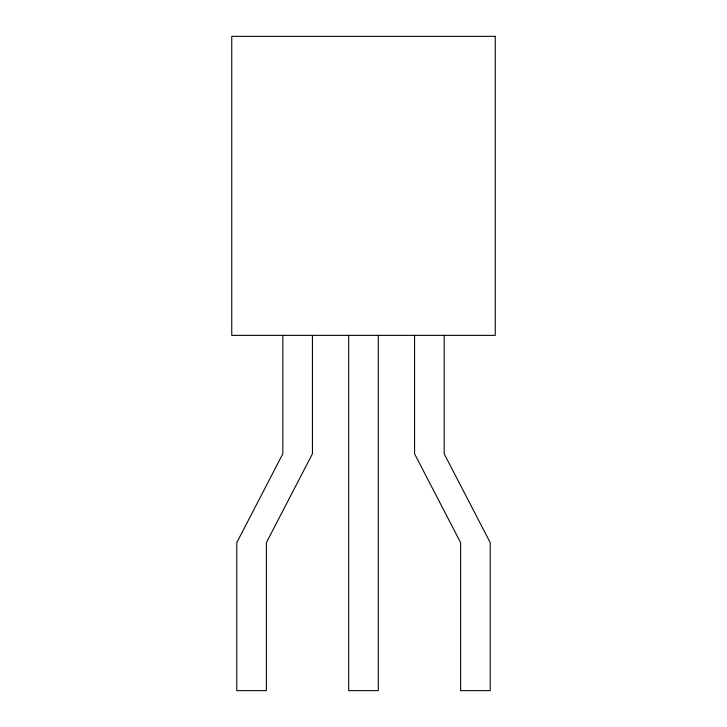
<?xml version="1.0" encoding="UTF-8"?>
<svg xmlns="http://www.w3.org/2000/svg" width="727" height="727" viewBox="0 0 727 727"><rect width="100%" height="100%" fill="white"/><g stroke="black" fill="none" stroke-linecap="round" stroke-linejoin="round"><path stroke-width="1.09" d="M444.179 335.374L444.179 453.802L490.216 542.615L490.216 690.65L460.609 690.65L460.609 542.615L414.572 453.802L414.572 335.374M378.304 335.374L378.304 690.65L348.696 690.65L348.696 335.374M312.428 335.374L312.428 453.802L266.391 542.615L266.391 690.65L236.784 690.65L236.784 542.615L282.821 453.802L282.821 335.374M495.251 36.35L231.749 36.35L231.749 335.374L495.251 335.374L495.251 36.35"/></g></svg>
